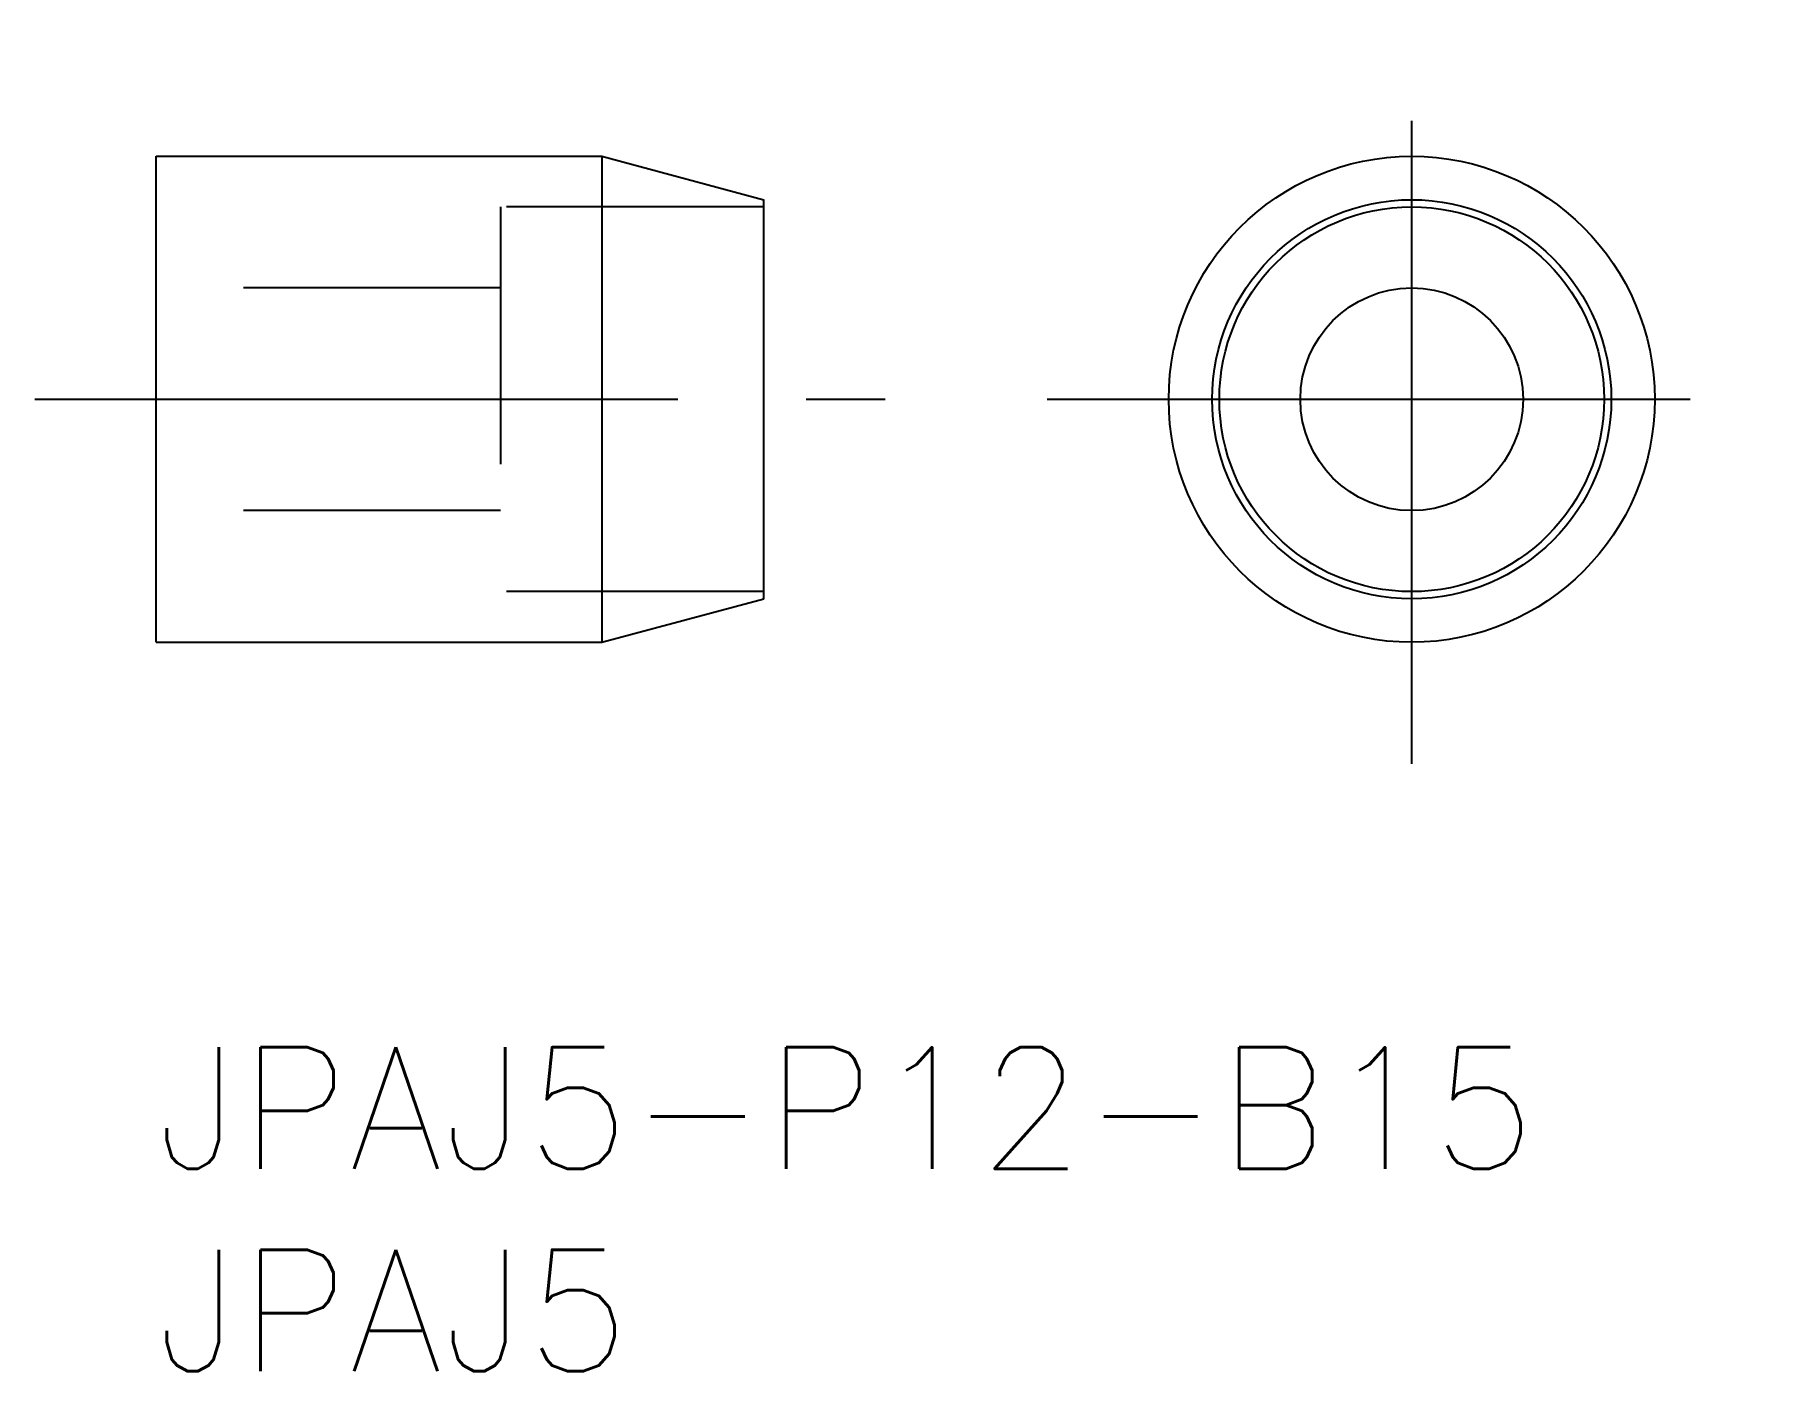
# Model space of a CAD drawing. Extents: x -3 to 40, y -8 to 25.
import ezdxf

# ---------------------------------------------------------------- set-up
doc = ezdxf.new("R2010")
doc.units = 0
doc.header["$LTSCALE"] = 0.5
doc.linetypes.add('CENTER', pattern=[50.8, 31.75, -6.35, 6.35, -6.35])
doc.linetypes.add('DASHED', pattern=[19.05, 12.7, -6.35])
for name, color, linetype in [('MSM_CENTER', 1, 'CENTER'), ('MSM_CONTINUOUS', 7, 'CONTINUOUS'), ('MSM_DASHED', 4, 'DASHED'), ('MSM_PART_NUMBER', 7, 'CONTINUOUS')]:
    doc.layers.add(name, color=color, linetype=linetype)
doc.styles.get("Standard").update_dxf_attribs({"font": 'txt.shx', "height": 3, "bigfont": 'bigfont.shx'})

# ---------------------------------------------------------------- blocks, each defined once
blk = doc.blocks.new('*U4')
at = {"layer": 'MSM_PART_NUMBER'}
blk.add_text('JPAJ5-P12-B15', height=3, dxfattribs=at).set_placement((0, -3))
blk = doc.blocks.new('*U5')
at = {"layer": 'MSM_PART_NUMBER'}
blk.add_text('JPAJ5', height=3, dxfattribs=at).set_placement((0, -8))

msp = doc.modelspace()

# ---------------------------------------------------------------- linework, layer by layer
at = {"layer": 'MSM_CENTER'}
for p, q in [((31, 7), (31, 25)), ((-3, 16), (18, 16)), ((22, 16), (40, 16))]:
    msp.add_line(p, q, dxfattribs=at)
at = {"layer": 'MSM_CONTINUOUS'}
for p, q in [((0, 22), (11, 22)), ((0, 10), (0, 22)), ((11, 22), (11, 10)), ((11, 22), (15, 20.928)), ((15, 11.072), (15, 20.928)), ((11, 10), (15, 11.072)), ((0, 10), (11, 10))]:
    msp.add_line(p, q, dxfattribs=at)
for radius in [6, 4.928, 4.75, 2.75]:
    msp.add_circle((31, 16), radius, dxfattribs=at)
at = {"layer": 'MSM_DASHED'}
for p, q in [((8.5, 20.75), (8.5, 11.25)), ((15, 20.75), (8.5, 20.75)), ((8.5, 18.75), (0, 18.75)), ((8.5, 13.25), (0, 13.25)), ((15, 11.25), (8.5, 11.25))]:
    msp.add_line(p, q, dxfattribs=at)

# ---------------------------------------------------------------- block references
at = {"layer": 'MSM_CONTINUOUS'}
for name in ['*U4', '*U5']:
    msp.add_blockref(name, (0, 0), dxfattribs=at)

doc.saveas('drawing.dxf')
